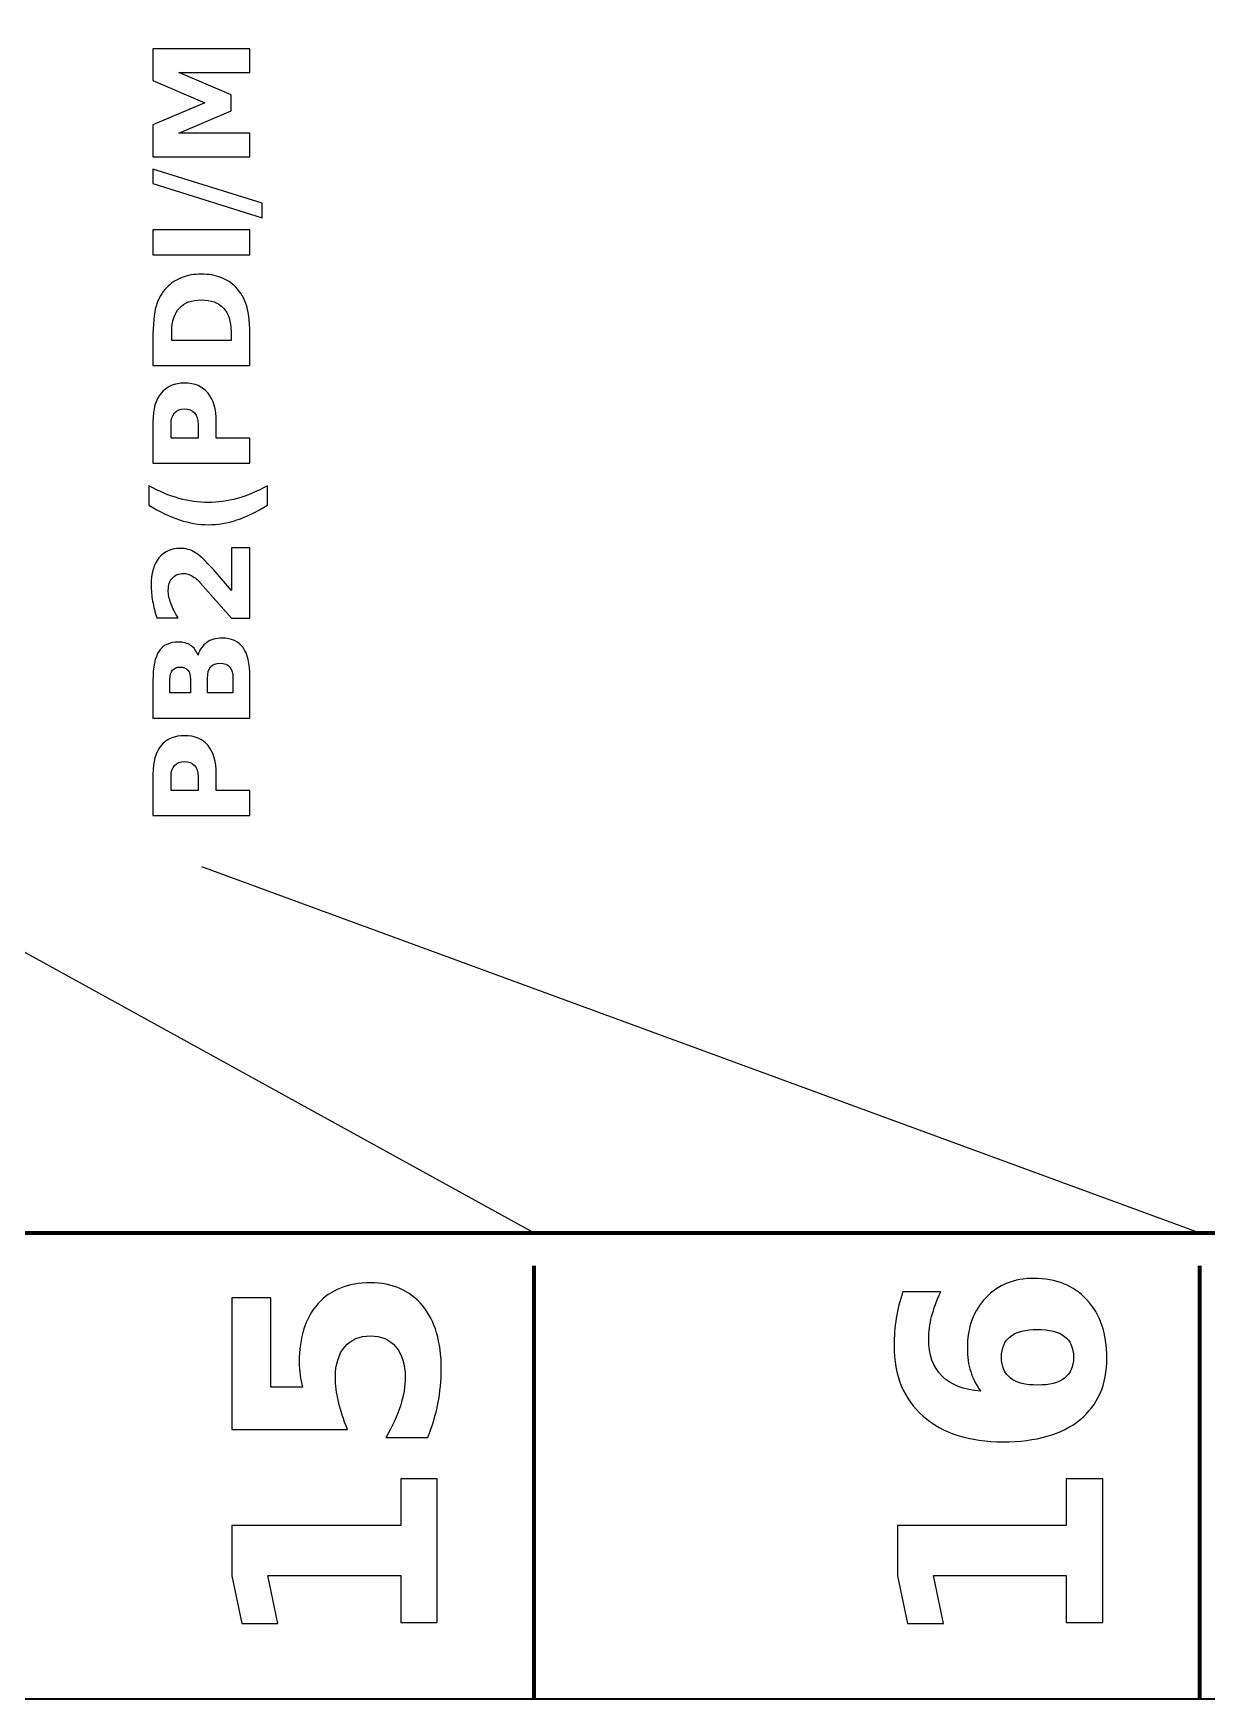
# Model space of a CAD drawing. Header units: centimetres. Extents: x -16.5 to -4.5, y -20.9 to -8.8.
# Drawn here: x -8.753 to -6.99, y -20.85 to -18.348 of the extents above; entities that cross this region are included whole.
import ezdxf

# ---------------------------------------------------------------- set-up
doc = ezdxf.new("R2010")
doc.units = ezdxf.units.CM
doc.header["$MEASUREMENT"] = 0
doc.layers.add('Layer 1', color=7, linetype='Continuous')

msp = doc.modelspace()

# ---------------------------------------------------------------- linework, layer by layer
at = {"layer": 'Layer 1', "color": 7, "lineweight": 35}
msp.add_open_spline([(-16.5, -8.85), (-16.5, -8.85), (-4.5, -8.85), (-4.5, -8.85), (-4.5, -8.85), (-4.5, -8.85), (-4.5, -20.85), (-4.5, -20.85), (-4.5, -20.85), (-4.5, -20.85), (-16.5, -20.85), (-16.5, -20.85), (-16.5, -20.85), (-16.5, -20.85), (-16.5, -8.85), (-16.5, -8.85)], degree=3, knots=[0, 0, 0, 0, 0.25, 0.25, 0.25, 0.25, 0.5, 0.5, 0.5, 0.5, 0.75, 0.75, 0.75, 0.75, 1, 1, 1, 1], dxfattribs=at)
at = {"layer": 'Layer 1', "color": 250, "lineweight": 100}
msp.add_open_spline([(-15.8, -9.55), (-15.8, -9.55), (-5.2, -9.55), (-5.2, -9.55), (-5.2, -9.55), (-5.2, -9.55), (-5.2, -20.15), (-5.2, -20.15), (-5.2, -20.15), (-5.2, -20.15), (-15.8, -20.15), (-15.8, -20.15), (-15.8, -20.15), (-15.8, -20.15), (-15.8, -9.55), (-15.8, -9.55)], degree=3, knots=[0, 0, 0, 0, 0.25, 0.25, 0.25, 0.25, 0.5, 0.5, 0.5, 0.5, 0.75, 0.75, 0.75, 0.75, 1, 1, 1, 1], dxfattribs=at)
at = {"layer": 'Layer 1', "color": 250}
for points, knots in [([(-8.573, -18.53391), (-8.573, -18.53391), (-8.573, -18.48608), (-8.573, -18.48608), (-8.573, -18.48608), (-8.573, -18.48608), (-8.49497, -18.45285), (-8.49497, -18.45285), (-8.49497, -18.45285), (-8.49497, -18.45285), (-8.573, -18.41945), (-8.573, -18.41945), (-8.573, -18.41945), (-8.573, -18.41945), (-8.573, -18.37171), (-8.573, -18.37171), (-8.573, -18.37171), (-8.573, -18.37171), (-8.4272, -18.37171), (-8.4272, -18.37171), (-8.4272, -18.37171), (-8.4272, -18.37171), (-8.4272, -18.40725), (-8.4272, -18.40725), (-8.4272, -18.40725), (-8.4272, -18.40725), (-8.53383, -18.40725), (-8.53383, -18.40725), (-8.53383, -18.40725), (-8.53383, -18.40725), (-8.45523, -18.44085), (-8.45523, -18.44085), (-8.45523, -18.44085), (-8.45523, -18.44085), (-8.45523, -18.46468), (-8.45523, -18.46468), (-8.45523, -18.46468), (-8.45523, -18.46468), (-8.53383, -18.49828), (-8.53383, -18.49828), (-8.53383, -18.49828), (-8.53383, -18.49828), (-8.4272, -18.49828), (-8.4272, -18.49828), (-8.4272, -18.49828), (-8.4272, -18.49828), (-8.4272, -18.53391), (-8.4272, -18.53391), (-8.4272, -18.53391), (-8.4272, -18.53391), (-8.573, -18.53391), (-8.573, -18.53391)], [0, 0, 0, 0, 0.0769231, 0.0769231, 0.0769231, 0.0769231, 0.1538462, 0.1538462, 0.1538462, 0.1538462, 0.2307692, 0.2307692, 0.2307692, 0.2307692, 0.3076923, 0.3076923, 0.3076923, 0.3076923, 0.3846154, 0.3846154, 0.3846154, 0.3846154, 0.4615385, 0.4615385, 0.4615385, 0.4615385, 0.5384615, 0.5384615, 0.5384615, 0.5384615, 0.6153846, 0.6153846, 0.6153846, 0.6153846, 0.6923077, 0.6923077, 0.6923077, 0.6923077, 0.7692308, 0.7692308, 0.7692308, 0.7692308, 0.8461538, 0.8461538, 0.8461538, 0.8461538, 0.9230769, 0.9230769, 0.9230769, 0.9230769, 1, 1, 1, 1]), ([(-8.573, -18.57394), (-8.573, -18.57394), (-8.573, -18.55228), (-8.573, -18.55228), (-8.573, -18.55228), (-8.573, -18.55228), (-8.40863, -18.60374), (-8.40863, -18.60374), (-8.40863, -18.60374), (-8.40863, -18.60374), (-8.40863, -18.62531), (-8.40863, -18.62531), (-8.40863, -18.62531), (-8.40863, -18.62531), (-8.573, -18.57394), (-8.573, -18.57394)], [0, 0, 0, 0, 0.25, 0.25, 0.25, 0.25, 0.5, 0.5, 0.5, 0.5, 0.75, 0.75, 0.75, 0.75, 1, 1, 1, 1]), ([(-8.573, -18.68134), (-8.573, -18.68134), (-8.573, -18.64374), (-8.573, -18.64374), (-8.573, -18.64374), (-8.573, -18.64374), (-8.4272, -18.64374), (-8.4272, -18.64374), (-8.4272, -18.64374), (-8.4272, -18.64374), (-8.4272, -18.68134), (-8.4272, -18.68134), (-8.4272, -18.68134), (-8.4272, -18.68134), (-8.573, -18.68134), (-8.573, -18.68134)], [0, 0, 0, 0, 0.25, 0.25, 0.25, 0.25, 0.5, 0.5, 0.5, 0.5, 0.75, 0.75, 0.75, 0.75, 1, 1, 1, 1]), ([(-8.573, -18.84734), (-8.573, -18.84734), (-8.573, -18.80768), (-8.573, -18.80768), (-8.573, -18.80768), (-8.573, -18.78554), (-8.57143, -18.76908), (-8.56827, -18.75824), (-8.56827, -18.75824), (-8.5651, -18.74741), (-8.55977, -18.73811), (-8.5522, -18.73034), (-8.5522, -18.73034), (-8.54563, -18.72351), (-8.53803, -18.71844), (-8.52943, -18.71511), (-8.52943, -18.71511), (-8.52087, -18.71181), (-8.51113, -18.71014), (-8.50023, -18.71014), (-8.50023, -18.71014), (-8.48923, -18.71014), (-8.47943, -18.71181), (-8.4708, -18.71511), (-8.4708, -18.71511), (-8.46217, -18.71844), (-8.45457, -18.72351), (-8.448, -18.73034), (-8.448, -18.73034), (-8.44043, -18.73818), (-8.4351, -18.74754), (-8.43193, -18.75848), (-8.43193, -18.75848), (-8.42877, -18.76941), (-8.4272, -18.78581), (-8.4272, -18.80768), (-8.4272, -18.80768), (-8.4272, -18.80768), (-8.4272, -18.84734), (-8.4272, -18.84734), (-8.4272, -18.84734), (-8.4272, -18.84734), (-8.573, -18.84734), (-8.573, -18.84734)], [0, 0, 0, 0, 0.0909091, 0.0909091, 0.0909091, 0.0909091, 0.1818182, 0.1818182, 0.1818182, 0.1818182, 0.2727273, 0.2727273, 0.2727273, 0.2727273, 0.3636364, 0.3636364, 0.3636364, 0.3636364, 0.4545455, 0.4545455, 0.4545455, 0.4545455, 0.5454545, 0.5454545, 0.5454545, 0.5454545, 0.6363636, 0.6363636, 0.6363636, 0.6363636, 0.7272727, 0.7272727, 0.7272727, 0.7272727, 0.8181818, 0.8181818, 0.8181818, 0.8181818, 0.9090909, 0.9090909, 0.9090909, 0.9090909, 1, 1, 1, 1]), ([(-8.54457, -18.80974), (-8.54457, -18.80974), (-8.45563, -18.80974), (-8.45563, -18.80974), (-8.45563, -18.80974), (-8.45563, -18.80974), (-8.45563, -18.79628), (-8.45563, -18.79628), (-8.45563, -18.79628), (-8.45563, -18.78091), (-8.45943, -18.76918), (-8.46707, -18.76108), (-8.46707, -18.76108), (-8.47467, -18.75298), (-8.48573, -18.74891), (-8.50023, -18.74891), (-8.50023, -18.74891), (-8.5147, -18.74891), (-8.5257, -18.75294), (-8.53323, -18.76101), (-8.53323, -18.76101), (-8.5408, -18.76908), (-8.54457, -18.78084), (-8.54457, -18.79628), (-8.54457, -18.79628), (-8.54457, -18.79628), (-8.54457, -18.80974), (-8.54457, -18.80974)], [0, 0, 0, 0, 0.1428571, 0.1428571, 0.1428571, 0.1428571, 0.2857143, 0.2857143, 0.2857143, 0.2857143, 0.4285714, 0.4285714, 0.4285714, 0.4285714, 0.5714286, 0.5714286, 0.5714286, 0.5714286, 0.7142857, 0.7142857, 0.7142857, 0.7142857, 0.8571429, 0.8571429, 0.8571429, 0.8571429, 1, 1, 1, 1]), ([(-8.573, -18.99391), (-8.573, -18.99391), (-8.573, -18.93151), (-8.573, -18.93151), (-8.573, -18.93151), (-8.573, -18.91295), (-8.56887, -18.89871), (-8.56063, -18.88878), (-8.56063, -18.88878), (-8.5524, -18.87885), (-8.54067, -18.87388), (-8.52543, -18.87388), (-8.52543, -18.87388), (-8.51017, -18.87388), (-8.4984, -18.87885), (-8.49017, -18.88878), (-8.49017, -18.88878), (-8.48193, -18.89871), (-8.4778, -18.91295), (-8.4778, -18.93151), (-8.4778, -18.93151), (-8.4778, -18.93151), (-8.4778, -18.95631), (-8.4778, -18.95631), (-8.4778, -18.95631), (-8.4778, -18.95631), (-8.4272, -18.95631), (-8.4272, -18.95631), (-8.4272, -18.95631), (-8.4272, -18.95631), (-8.4272, -18.99391), (-8.4272, -18.99391), (-8.4272, -18.99391), (-8.4272, -18.99391), (-8.573, -18.99391), (-8.573, -18.99391)], [0, 0, 0, 0, 0.1111111, 0.1111111, 0.1111111, 0.1111111, 0.2222222, 0.2222222, 0.2222222, 0.2222222, 0.3333333, 0.3333333, 0.3333333, 0.3333333, 0.4444444, 0.4444444, 0.4444444, 0.4444444, 0.5555556, 0.5555556, 0.5555556, 0.5555556, 0.6666667, 0.6666667, 0.6666667, 0.6666667, 0.7777778, 0.7777778, 0.7777778, 0.7777778, 0.8888889, 0.8888889, 0.8888889, 0.8888889, 1, 1, 1, 1]), ([(-8.54577, -18.95631), (-8.54577, -18.95631), (-8.50503, -18.95631), (-8.50503, -18.95631), (-8.50503, -18.95631), (-8.50503, -18.95631), (-8.50503, -18.93551), (-8.50503, -18.93551), (-8.50503, -18.93551), (-8.50503, -18.92821), (-8.5068, -18.92258), (-8.51037, -18.91861), (-8.51037, -18.91861), (-8.5139, -18.91465), (-8.51893, -18.91265), (-8.52543, -18.91265), (-8.52543, -18.91265), (-8.53197, -18.91265), (-8.53697, -18.91465), (-8.5405, -18.91861), (-8.5405, -18.91861), (-8.544, -18.92258), (-8.54577, -18.92821), (-8.54577, -18.93551), (-8.54577, -18.93551), (-8.54577, -18.93551), (-8.54577, -18.95631), (-8.54577, -18.95631)], [0, 0, 0, 0, 0.1428571, 0.1428571, 0.1428571, 0.1428571, 0.2857143, 0.2857143, 0.2857143, 0.2857143, 0.4285714, 0.4285714, 0.4285714, 0.4285714, 0.5714286, 0.5714286, 0.5714286, 0.5714286, 0.7142857, 0.7142857, 0.7142857, 0.7142857, 0.8571429, 0.8571429, 0.8571429, 0.8571429, 1, 1, 1, 1]), ([(-8.40083, -19.02828), (-8.40083, -19.02828), (-8.40083, -19.05728), (-8.40083, -19.05728), (-8.40083, -19.05728), (-8.4169, -19.06725), (-8.4322, -19.07461), (-8.4467, -19.07935), (-8.4467, -19.07935), (-8.46117, -19.08411), (-8.47553, -19.08648), (-8.4898, -19.08648), (-8.4898, -19.08648), (-8.50407, -19.08648), (-8.5185, -19.08408), (-8.5331, -19.07931), (-8.5331, -19.07931), (-8.54773, -19.07451), (-8.563, -19.06718), (-8.57897, -19.05728), (-8.57897, -19.05728), (-8.57897, -19.05728), (-8.57897, -19.02828), (-8.57897, -19.02828), (-8.57897, -19.02828), (-8.56353, -19.03661), (-8.54843, -19.04285), (-8.5337, -19.04701), (-8.5337, -19.04701), (-8.51897, -19.05118), (-8.5044, -19.05328), (-8.49, -19.05328), (-8.49, -19.05328), (-8.4756, -19.05328), (-8.46103, -19.05121), (-8.44623, -19.04708), (-8.44623, -19.04708), (-8.43147, -19.04295), (-8.41633, -19.03668), (-8.40083, -19.02828)], [0, 0, 0, 0, 0.1, 0.1, 0.1, 0.1, 0.2, 0.2, 0.2, 0.2, 0.3, 0.3, 0.3, 0.3, 0.4, 0.4, 0.4, 0.4, 0.5, 0.5, 0.5, 0.5, 0.6, 0.6, 0.6, 0.6, 0.7, 0.7, 0.7, 0.7, 0.8, 0.8, 0.8, 0.8, 0.9, 0.9, 0.9, 0.9, 1, 1, 1, 1]), ([(-8.45483, -19.18522), (-8.45483, -19.18522), (-8.45483, -19.12105), (-8.45483, -19.12105), (-8.45483, -19.12105), (-8.45483, -19.12105), (-8.4272, -19.12105), (-8.4272, -19.12105), (-8.4272, -19.12105), (-8.4272, -19.12105), (-8.4272, -19.22702), (-8.4272, -19.22702), (-8.4272, -19.22702), (-8.4272, -19.22702), (-8.45483, -19.22702), (-8.45483, -19.22702), (-8.45483, -19.22702), (-8.45483, -19.22702), (-8.5018, -19.17378), (-8.5018, -19.17378), (-8.5018, -19.17378), (-8.5061, -19.16902), (-8.5103, -19.16552), (-8.5144, -19.16325), (-8.5144, -19.16325), (-8.5185, -19.16095), (-8.52277, -19.15982), (-8.5272, -19.15982), (-8.5272, -19.15982), (-8.53403, -19.15982), (-8.53953, -19.16212), (-8.5437, -19.16672), (-8.5437, -19.16672), (-8.54787, -19.17128), (-8.54993, -19.17738), (-8.54993, -19.18502), (-8.54993, -19.18502), (-8.54993, -19.19088), (-8.54867, -19.19728), (-8.54617, -19.20425), (-8.54617, -19.20425), (-8.54367, -19.21122), (-8.53993, -19.21868), (-8.535, -19.22662), (-8.535, -19.22662), (-8.535, -19.22662), (-8.56703, -19.22662), (-8.56703, -19.22662), (-8.56703, -19.22662), (-8.56983, -19.21815), (-8.57197, -19.20978), (-8.57343, -19.20152), (-8.57343, -19.20152), (-8.5749, -19.19325), (-8.57563, -19.18515), (-8.57563, -19.17718), (-8.57563, -19.17718), (-8.57563, -19.15975), (-8.5718, -19.14618), (-8.5641, -19.13652), (-8.5641, -19.13652), (-8.55643, -19.12685), (-8.54573, -19.12202), (-8.53197, -19.12202), (-8.53197, -19.12202), (-8.52403, -19.12202), (-8.51663, -19.12408), (-8.50977, -19.12818), (-8.50977, -19.12818), (-8.5029, -19.13228), (-8.4937, -19.14092), (-8.48217, -19.15405), (-8.48217, -19.15405), (-8.48217, -19.15405), (-8.45483, -19.18522), (-8.45483, -19.18522)], [0, 0, 0, 0, 0.0526316, 0.0526316, 0.0526316, 0.0526316, 0.1052632, 0.1052632, 0.1052632, 0.1052632, 0.1578947, 0.1578947, 0.1578947, 0.1578947, 0.2105263, 0.2105263, 0.2105263, 0.2105263, 0.2631579, 0.2631579, 0.2631579, 0.2631579, 0.3157895, 0.3157895, 0.3157895, 0.3157895, 0.3684211, 0.3684211, 0.3684211, 0.3684211, 0.4210526, 0.4210526, 0.4210526, 0.4210526, 0.4736842, 0.4736842, 0.4736842, 0.4736842, 0.5263158, 0.5263158, 0.5263158, 0.5263158, 0.5789474, 0.5789474, 0.5789474, 0.5789474, 0.6315789, 0.6315789, 0.6315789, 0.6315789, 0.6842105, 0.6842105, 0.6842105, 0.6842105, 0.7368421, 0.7368421, 0.7368421, 0.7368421, 0.7894737, 0.7894737, 0.7894737, 0.7894737, 0.8421053, 0.8421053, 0.8421053, 0.8421053, 0.8947368, 0.8947368, 0.8947368, 0.8947368, 0.9473684, 0.9473684, 0.9473684, 0.9473684, 1, 1, 1, 1]), ([(-8.50523, -19.28228), (-8.5029, -19.27421), (-8.49857, -19.26795), (-8.49223, -19.26351), (-8.49223, -19.26351), (-8.48593, -19.25908), (-8.47817, -19.25688), (-8.469, -19.25688), (-8.469, -19.25688), (-8.45493, -19.25688), (-8.44447, -19.26165), (-8.43757, -19.27115), (-8.43757, -19.27115), (-8.43067, -19.28065), (-8.4272, -19.29511), (-8.4272, -19.31451), (-8.4272, -19.31451), (-8.4272, -19.31451), (-8.4272, -19.37691), (-8.4272, -19.37691), (-8.4272, -19.37691), (-8.4272, -19.37691), (-8.573, -19.37691), (-8.573, -19.37691), (-8.573, -19.37691), (-8.573, -19.37691), (-8.573, -19.32048), (-8.573, -19.32048), (-8.573, -19.32048), (-8.573, -19.30021), (-8.56993, -19.28555), (-8.56383, -19.27648), (-8.56383, -19.27648), (-8.5577, -19.26738), (-8.5479, -19.26285), (-8.53443, -19.26285), (-8.53443, -19.26285), (-8.52733, -19.26285), (-8.5213, -19.26451), (-8.5163, -19.26781), (-8.5163, -19.26781), (-8.51133, -19.27115), (-8.50763, -19.27595), (-8.50523, -19.28228)], [0, 0, 0, 0, 0.0909091, 0.0909091, 0.0909091, 0.0909091, 0.1818182, 0.1818182, 0.1818182, 0.1818182, 0.2727273, 0.2727273, 0.2727273, 0.2727273, 0.3636364, 0.3636364, 0.3636364, 0.3636364, 0.4545455, 0.4545455, 0.4545455, 0.4545455, 0.5454545, 0.5454545, 0.5454545, 0.5454545, 0.6363636, 0.6363636, 0.6363636, 0.6363636, 0.7272727, 0.7272727, 0.7272727, 0.7272727, 0.8181818, 0.8181818, 0.8181818, 0.8181818, 0.9090909, 0.9090909, 0.9090909, 0.9090909, 1, 1, 1, 1]), ([(-8.51657, -19.31851), (-8.51657, -19.31258), (-8.51787, -19.30808), (-8.52047, -19.30505), (-8.52047, -19.30505), (-8.52307, -19.30198), (-8.5269, -19.30045), (-8.53197, -19.30045), (-8.53197, -19.30045), (-8.537, -19.30045), (-8.5408, -19.30198), (-8.54343, -19.30505), (-8.54343, -19.30505), (-8.54607, -19.30808), (-8.5474, -19.31258), (-8.5474, -19.31851), (-8.5474, -19.31851), (-8.5474, -19.31851), (-8.5474, -19.33931), (-8.5474, -19.33931), (-8.5474, -19.33931), (-8.5474, -19.33931), (-8.51657, -19.33931), (-8.51657, -19.33931), (-8.51657, -19.33931), (-8.51657, -19.33931), (-8.51657, -19.31851), (-8.51657, -19.31851)], [0, 0, 0, 0, 0.1428571, 0.1428571, 0.1428571, 0.1428571, 0.2857143, 0.2857143, 0.2857143, 0.2857143, 0.4285714, 0.4285714, 0.4285714, 0.4285714, 0.5714286, 0.5714286, 0.5714286, 0.5714286, 0.7142857, 0.7142857, 0.7142857, 0.7142857, 0.8571429, 0.8571429, 0.8571429, 0.8571429, 1, 1, 1, 1]), ([(-8.4528, -19.31725), (-8.4528, -19.30968), (-8.4544, -19.30401), (-8.45757, -19.30018), (-8.45757, -19.30018), (-8.46077, -19.29638), (-8.4656, -19.29448), (-8.47203, -19.29448), (-8.47203, -19.29448), (-8.47833, -19.29448), (-8.48307, -19.29638), (-8.48623, -19.30015), (-8.48623, -19.30015), (-8.4894, -19.30391), (-8.49097, -19.30961), (-8.49097, -19.31725), (-8.49097, -19.31725), (-8.49097, -19.31725), (-8.49097, -19.33931), (-8.49097, -19.33931), (-8.49097, -19.33931), (-8.49097, -19.33931), (-8.4528, -19.33931), (-8.4528, -19.33931), (-8.4528, -19.33931), (-8.4528, -19.33931), (-8.4528, -19.31725), (-8.4528, -19.31725)], [0, 0, 0, 0, 0.1428571, 0.1428571, 0.1428571, 0.1428571, 0.2857143, 0.2857143, 0.2857143, 0.2857143, 0.4285714, 0.4285714, 0.4285714, 0.4285714, 0.5714286, 0.5714286, 0.5714286, 0.5714286, 0.7142857, 0.7142857, 0.7142857, 0.7142857, 0.8571429, 0.8571429, 0.8571429, 0.8571429, 1, 1, 1, 1]), ([(-8.573, -19.52348), (-8.573, -19.52348), (-8.573, -19.46108), (-8.573, -19.46108), (-8.573, -19.46108), (-8.573, -19.44252), (-8.56887, -19.42828), (-8.56063, -19.41835), (-8.56063, -19.41835), (-8.5524, -19.40842), (-8.54067, -19.40345), (-8.52543, -19.40345), (-8.52543, -19.40345), (-8.51017, -19.40345), (-8.4984, -19.40842), (-8.49017, -19.41835), (-8.49017, -19.41835), (-8.48193, -19.42828), (-8.4778, -19.44252), (-8.4778, -19.46108), (-8.4778, -19.46108), (-8.4778, -19.46108), (-8.4778, -19.48588), (-8.4778, -19.48588), (-8.4778, -19.48588), (-8.4778, -19.48588), (-8.4272, -19.48588), (-8.4272, -19.48588), (-8.4272, -19.48588), (-8.4272, -19.48588), (-8.4272, -19.52348), (-8.4272, -19.52348), (-8.4272, -19.52348), (-8.4272, -19.52348), (-8.573, -19.52348), (-8.573, -19.52348)], [0, 0, 0, 0, 0.1111111, 0.1111111, 0.1111111, 0.1111111, 0.2222222, 0.2222222, 0.2222222, 0.2222222, 0.3333333, 0.3333333, 0.3333333, 0.3333333, 0.4444444, 0.4444444, 0.4444444, 0.4444444, 0.5555556, 0.5555556, 0.5555556, 0.5555556, 0.6666667, 0.6666667, 0.6666667, 0.6666667, 0.7777778, 0.7777778, 0.7777778, 0.7777778, 0.8888889, 0.8888889, 0.8888889, 0.8888889, 1, 1, 1, 1]), ([(-8.54577, -19.48588), (-8.54577, -19.48588), (-8.50503, -19.48588), (-8.50503, -19.48588), (-8.50503, -19.48588), (-8.50503, -19.48588), (-8.50503, -19.46508), (-8.50503, -19.46508), (-8.50503, -19.46508), (-8.50503, -19.45778), (-8.5068, -19.45215), (-8.51037, -19.44818), (-8.51037, -19.44818), (-8.5139, -19.44422), (-8.51893, -19.44222), (-8.52543, -19.44222), (-8.52543, -19.44222), (-8.53197, -19.44222), (-8.53697, -19.44422), (-8.5405, -19.44818), (-8.5405, -19.44818), (-8.544, -19.45215), (-8.54577, -19.45778), (-8.54577, -19.46508), (-8.54577, -19.46508), (-8.54577, -19.46508), (-8.54577, -19.48588), (-8.54577, -19.48588)], [0, 0, 0, 0, 0.1428571, 0.1428571, 0.1428571, 0.1428571, 0.2857143, 0.2857143, 0.2857143, 0.2857143, 0.4285714, 0.4285714, 0.4285714, 0.4285714, 0.5714286, 0.5714286, 0.5714286, 0.5714286, 0.7142857, 0.7142857, 0.7142857, 0.7142857, 0.8571429, 0.8571429, 0.8571429, 0.8571429, 1, 1, 1, 1]), ([(-8.4543, -20.44549), (-8.4543, -20.44549), (-8.4543, -20.24765), (-8.4543, -20.24765), (-8.4543, -20.24765), (-8.4543, -20.24765), (-8.39581, -20.24765), (-8.39581, -20.24765), (-8.39581, -20.24765), (-8.39581, -20.24765), (-8.39581, -20.38206), (-8.39581, -20.38206), (-8.39581, -20.38206), (-8.39581, -20.38206), (-8.34804, -20.38206), (-8.34804, -20.38206), (-8.34804, -20.38206), (-8.34966, -20.37599), (-8.35093, -20.36992), (-8.35185, -20.36378), (-8.35185, -20.36378), (-8.35277, -20.35765), (-8.35319, -20.35123), (-8.35319, -20.34466), (-8.35319, -20.34466), (-8.35319, -20.30699), (-8.34381, -20.27771), (-8.32497, -20.25675), (-8.32497, -20.25675), (-8.3062, -20.2358), (-8.27996, -20.22536), (-8.24637, -20.22536), (-8.24637, -20.22536), (-8.213, -20.22536), (-8.18689, -20.23679), (-8.16799, -20.25957), (-8.16799, -20.25957), (-8.14915, -20.28236), (-8.13969, -20.31404), (-8.13969, -20.35454), (-8.13969, -20.35454), (-8.13969, -20.37204), (-8.14139, -20.3894), (-8.14477, -20.40654), (-8.14477, -20.40654), (-8.14816, -20.42369), (-8.15324, -20.44076), (-8.16015, -20.45769), (-8.16015, -20.45769), (-8.16015, -20.45769), (-8.22281, -20.45769), (-8.22281, -20.45769), (-8.22281, -20.45769), (-8.21314, -20.4409), (-8.20594, -20.42496), (-8.20108, -20.40986), (-8.20108, -20.40986), (-8.19628, -20.39476), (-8.19388, -20.38051), (-8.19388, -20.36717), (-8.19388, -20.36717), (-8.19388, -20.34784), (-8.19861, -20.33267), (-8.20806, -20.32159), (-8.20806, -20.32159), (-8.21744, -20.31052), (-8.23021, -20.30494), (-8.2463, -20.30494), (-8.2463, -20.30494), (-8.2626, -20.30494), (-8.27537, -20.31052), (-8.28475, -20.32159), (-8.28475, -20.32159), (-8.29414, -20.33267), (-8.29879, -20.34784), (-8.29879, -20.36717), (-8.29879, -20.36717), (-8.29879, -20.3786), (-8.29731, -20.39081), (-8.29435, -20.40372), (-8.29435, -20.40372), (-8.29139, -20.4167), (-8.2868, -20.4306), (-8.28059, -20.44549), (-8.28059, -20.44549), (-8.28059, -20.44549), (-8.4543, -20.44549), (-8.4543, -20.44549)], [0, 0, 0, 0, 0.0454545, 0.0454545, 0.0454545, 0.0454545, 0.0909091, 0.0909091, 0.0909091, 0.0909091, 0.1363636, 0.1363636, 0.1363636, 0.1363636, 0.1818182, 0.1818182, 0.1818182, 0.1818182, 0.2272727, 0.2272727, 0.2272727, 0.2272727, 0.2727273, 0.2727273, 0.2727273, 0.2727273, 0.3181818, 0.3181818, 0.3181818, 0.3181818, 0.3636364, 0.3636364, 0.3636364, 0.3636364, 0.4090909, 0.4090909, 0.4090909, 0.4090909, 0.4545455, 0.4545455, 0.4545455, 0.4545455, 0.5, 0.5, 0.5, 0.5, 0.5454545, 0.5454545, 0.5454545, 0.5454545, 0.5909091, 0.5909091, 0.5909091, 0.5909091, 0.6363636, 0.6363636, 0.6363636, 0.6363636, 0.6818182, 0.6818182, 0.6818182, 0.6818182, 0.7272727, 0.7272727, 0.7272727, 0.7272727, 0.7727273, 0.7727273, 0.7727273, 0.7727273, 0.8181818, 0.8181818, 0.8181818, 0.8181818, 0.8636364, 0.8636364, 0.8636364, 0.8636364, 0.9090909, 0.9090909, 0.9090909, 0.9090909, 0.9545455, 0.9545455, 0.9545455, 0.9545455, 1, 1, 1, 1]), ([(-7.44625, -20.23883), (-7.44625, -20.23883), (-7.38918, -20.23883), (-7.38918, -20.23883), (-7.38918, -20.23883), (-7.39538, -20.25195), (-7.39997, -20.26423), (-7.40293, -20.2758), (-7.40293, -20.2758), (-7.4059, -20.28737), (-7.40738, -20.29873), (-7.40738, -20.30974), (-7.40738, -20.30974), (-7.40738, -20.33345), (-7.40082, -20.35186), (-7.38762, -20.36512), (-7.38762, -20.36512), (-7.3745, -20.37832), (-7.35496, -20.38608), (-7.32906, -20.38827), (-7.32906, -20.38827), (-7.33577, -20.37917), (-7.34085, -20.36929), (-7.34423, -20.3587), (-7.34423, -20.3587), (-7.34762, -20.34812), (-7.34931, -20.33655), (-7.34931, -20.32399), (-7.34931, -20.32399), (-7.34931, -20.29245), (-7.34007, -20.26698), (-7.32158, -20.24765), (-7.32158, -20.24765), (-7.30317, -20.22825), (-7.27897, -20.21858), (-7.24905, -20.21858), (-7.24905, -20.21858), (-7.21596, -20.21858), (-7.1895, -20.22938), (-7.16954, -20.25104), (-7.16954, -20.25104), (-7.14964, -20.27263), (-7.13969, -20.3017), (-7.13969, -20.33803), (-7.13969, -20.33803), (-7.13969, -20.37811), (-7.15324, -20.40915), (-7.18033, -20.43116), (-7.18033, -20.43116), (-7.20736, -20.45311), (-7.24581, -20.46411), (-7.29555, -20.46411), (-7.29555, -20.46411), (-7.34649, -20.46411), (-7.38656, -20.45127), (-7.4157, -20.42559), (-7.4157, -20.42559), (-7.44484, -20.39984), (-7.45945, -20.36463), (-7.45945, -20.31983), (-7.45945, -20.31983), (-7.45945, -20.30565), (-7.45832, -20.29189), (-7.45613, -20.27848), (-7.45613, -20.27848), (-7.45394, -20.26515), (-7.45063, -20.25195), (-7.44625, -20.23883)], [0, 0, 0, 0, 0.0588235, 0.0588235, 0.0588235, 0.0588235, 0.1176471, 0.1176471, 0.1176471, 0.1176471, 0.1764706, 0.1764706, 0.1764706, 0.1764706, 0.2352941, 0.2352941, 0.2352941, 0.2352941, 0.2941176, 0.2941176, 0.2941176, 0.2941176, 0.3529412, 0.3529412, 0.3529412, 0.3529412, 0.4117647, 0.4117647, 0.4117647, 0.4117647, 0.4705882, 0.4705882, 0.4705882, 0.4705882, 0.5294118, 0.5294118, 0.5294118, 0.5294118, 0.5882353, 0.5882353, 0.5882353, 0.5882353, 0.6470588, 0.6470588, 0.6470588, 0.6470588, 0.7058824, 0.7058824, 0.7058824, 0.7058824, 0.7647059, 0.7647059, 0.7647059, 0.7647059, 0.8235294, 0.8235294, 0.8235294, 0.8235294, 0.8823529, 0.8823529, 0.8823529, 0.8823529, 0.9411765, 0.9411765, 0.9411765, 0.9411765, 1, 1, 1, 1]), ([(-7.29802, -20.33719), (-7.29802, -20.35115), (-7.2935, -20.3616), (-7.28447, -20.36851), (-7.28447, -20.36851), (-7.27544, -20.3755), (-7.26189, -20.37895), (-7.24383, -20.37895), (-7.24383, -20.37895), (-7.22584, -20.37895), (-7.21229, -20.3755), (-7.20326, -20.36851), (-7.20326, -20.36851), (-7.19423, -20.3616), (-7.18972, -20.35115), (-7.18972, -20.33719), (-7.18972, -20.33719), (-7.18972, -20.32314), (-7.19423, -20.31263), (-7.20326, -20.30572), (-7.20326, -20.30572), (-7.21229, -20.29873), (-7.22584, -20.29528), (-7.24383, -20.29528), (-7.24383, -20.29528), (-7.26189, -20.29528), (-7.27544, -20.29873), (-7.28447, -20.30572), (-7.28447, -20.30572), (-7.2935, -20.31263), (-7.29802, -20.32314), (-7.29802, -20.33719)], [0, 0, 0, 0, 0.125, 0.125, 0.125, 0.125, 0.25, 0.25, 0.25, 0.25, 0.375, 0.375, 0.375, 0.375, 0.5, 0.5, 0.5, 0.5, 0.625, 0.625, 0.625, 0.625, 0.75, 0.75, 0.75, 0.75, 0.875, 0.875, 0.875, 0.875, 1, 1, 1, 1]), ([(-8.20065, -20.73533), (-8.20065, -20.73533), (-8.20065, -20.66506), (-8.20065, -20.66506), (-8.20065, -20.66506), (-8.20065, -20.66506), (-8.40011, -20.66506), (-8.40011, -20.66506), (-8.40011, -20.66506), (-8.40011, -20.66506), (-8.38522, -20.73716), (-8.38522, -20.73716), (-8.38522, -20.73716), (-8.38522, -20.73716), (-8.43941, -20.73716), (-8.43941, -20.73716), (-8.43941, -20.73716), (-8.43941, -20.73716), (-8.4543, -20.66548), (-8.4543, -20.66548), (-8.4543, -20.66548), (-8.4543, -20.66548), (-8.4543, -20.58985), (-8.4543, -20.58985), (-8.4543, -20.58985), (-8.4543, -20.58985), (-8.20065, -20.58985), (-8.20065, -20.58985), (-8.20065, -20.58985), (-8.20065, -20.58985), (-8.20065, -20.51957), (-8.20065, -20.51957), (-8.20065, -20.51957), (-8.20065, -20.51957), (-8.14569, -20.51957), (-8.14569, -20.51957), (-8.14569, -20.51957), (-8.14569, -20.51957), (-8.14569, -20.73533), (-8.14569, -20.73533), (-8.14569, -20.73533), (-8.14569, -20.73533), (-8.20065, -20.73533), (-8.20065, -20.73533)], [0, 0, 0, 0, 0.0909091, 0.0909091, 0.0909091, 0.0909091, 0.1818182, 0.1818182, 0.1818182, 0.1818182, 0.2727273, 0.2727273, 0.2727273, 0.2727273, 0.3636364, 0.3636364, 0.3636364, 0.3636364, 0.4545455, 0.4545455, 0.4545455, 0.4545455, 0.5454545, 0.5454545, 0.5454545, 0.5454545, 0.6363636, 0.6363636, 0.6363636, 0.6363636, 0.7272727, 0.7272727, 0.7272727, 0.7272727, 0.8181818, 0.8181818, 0.8181818, 0.8181818, 0.9090909, 0.9090909, 0.9090909, 0.9090909, 1, 1, 1, 1]), ([(-7.20065, -20.73533), (-7.20065, -20.73533), (-7.20065, -20.66506), (-7.20065, -20.66506), (-7.20065, -20.66506), (-7.20065, -20.66506), (-7.40011, -20.66506), (-7.40011, -20.66506), (-7.40011, -20.66506), (-7.40011, -20.66506), (-7.38522, -20.73716), (-7.38522, -20.73716), (-7.38522, -20.73716), (-7.38522, -20.73716), (-7.43941, -20.73716), (-7.43941, -20.73716), (-7.43941, -20.73716), (-7.43941, -20.73716), (-7.4543, -20.66548), (-7.4543, -20.66548), (-7.4543, -20.66548), (-7.4543, -20.66548), (-7.4543, -20.58985), (-7.4543, -20.58985), (-7.4543, -20.58985), (-7.4543, -20.58985), (-7.20065, -20.58985), (-7.20065, -20.58985), (-7.20065, -20.58985), (-7.20065, -20.58985), (-7.20065, -20.51957), (-7.20065, -20.51957), (-7.20065, -20.51957), (-7.20065, -20.51957), (-7.14569, -20.51957), (-7.14569, -20.51957), (-7.14569, -20.51957), (-7.14569, -20.51957), (-7.14569, -20.73533), (-7.14569, -20.73533), (-7.14569, -20.73533), (-7.14569, -20.73533), (-7.20065, -20.73533), (-7.20065, -20.73533)], [0, 0, 0, 0, 0.0909091, 0.0909091, 0.0909091, 0.0909091, 0.1818182, 0.1818182, 0.1818182, 0.1818182, 0.2727273, 0.2727273, 0.2727273, 0.2727273, 0.3636364, 0.3636364, 0.3636364, 0.3636364, 0.4545455, 0.4545455, 0.4545455, 0.4545455, 0.5454545, 0.5454545, 0.5454545, 0.5454545, 0.6363636, 0.6363636, 0.6363636, 0.6363636, 0.7272727, 0.7272727, 0.7272727, 0.7272727, 0.8181818, 0.8181818, 0.8181818, 0.8181818, 0.9090909, 0.9090909, 0.9090909, 0.9090909, 1, 1, 1, 1])]:
    msp.add_open_spline(points, degree=3, knots=knots, dxfattribs=at)
at = {"layer": 'Layer 1', "color": 250, "lineweight": 25}
for points in [[(-9.00001, -19.59999), (-9.00001, -19.59999), (-7.99999, -20.15), (-7.99999, -20.15)], [(-8.50001, -19.59999), (-8.50001, -19.59999), (-6.99999, -20.15), (-6.99999, -20.15)]]:
    msp.add_open_spline(points, degree=3, dxfattribs=at)
at = {"layer": 'Layer 1', "color": 250, "lineweight": 106}
for points in [[(-8, -20.65), (-8, -20.65), (-8.00002, -20.20001), (-8.00002, -20.20001)], [(-8, -20.85), (-8, -20.85), (-8.00002, -20.20001), (-8.00002, -20.20001)], [(-7, -20.65), (-7, -20.65), (-7.00002, -20.20001), (-7.00002, -20.20001)], [(-7, -20.85), (-7, -20.85), (-7.00002, -20.20001), (-7.00002, -20.20001)]]:
    msp.add_open_spline(points, degree=3, dxfattribs=at)

doc.saveas('drawing.dxf')
